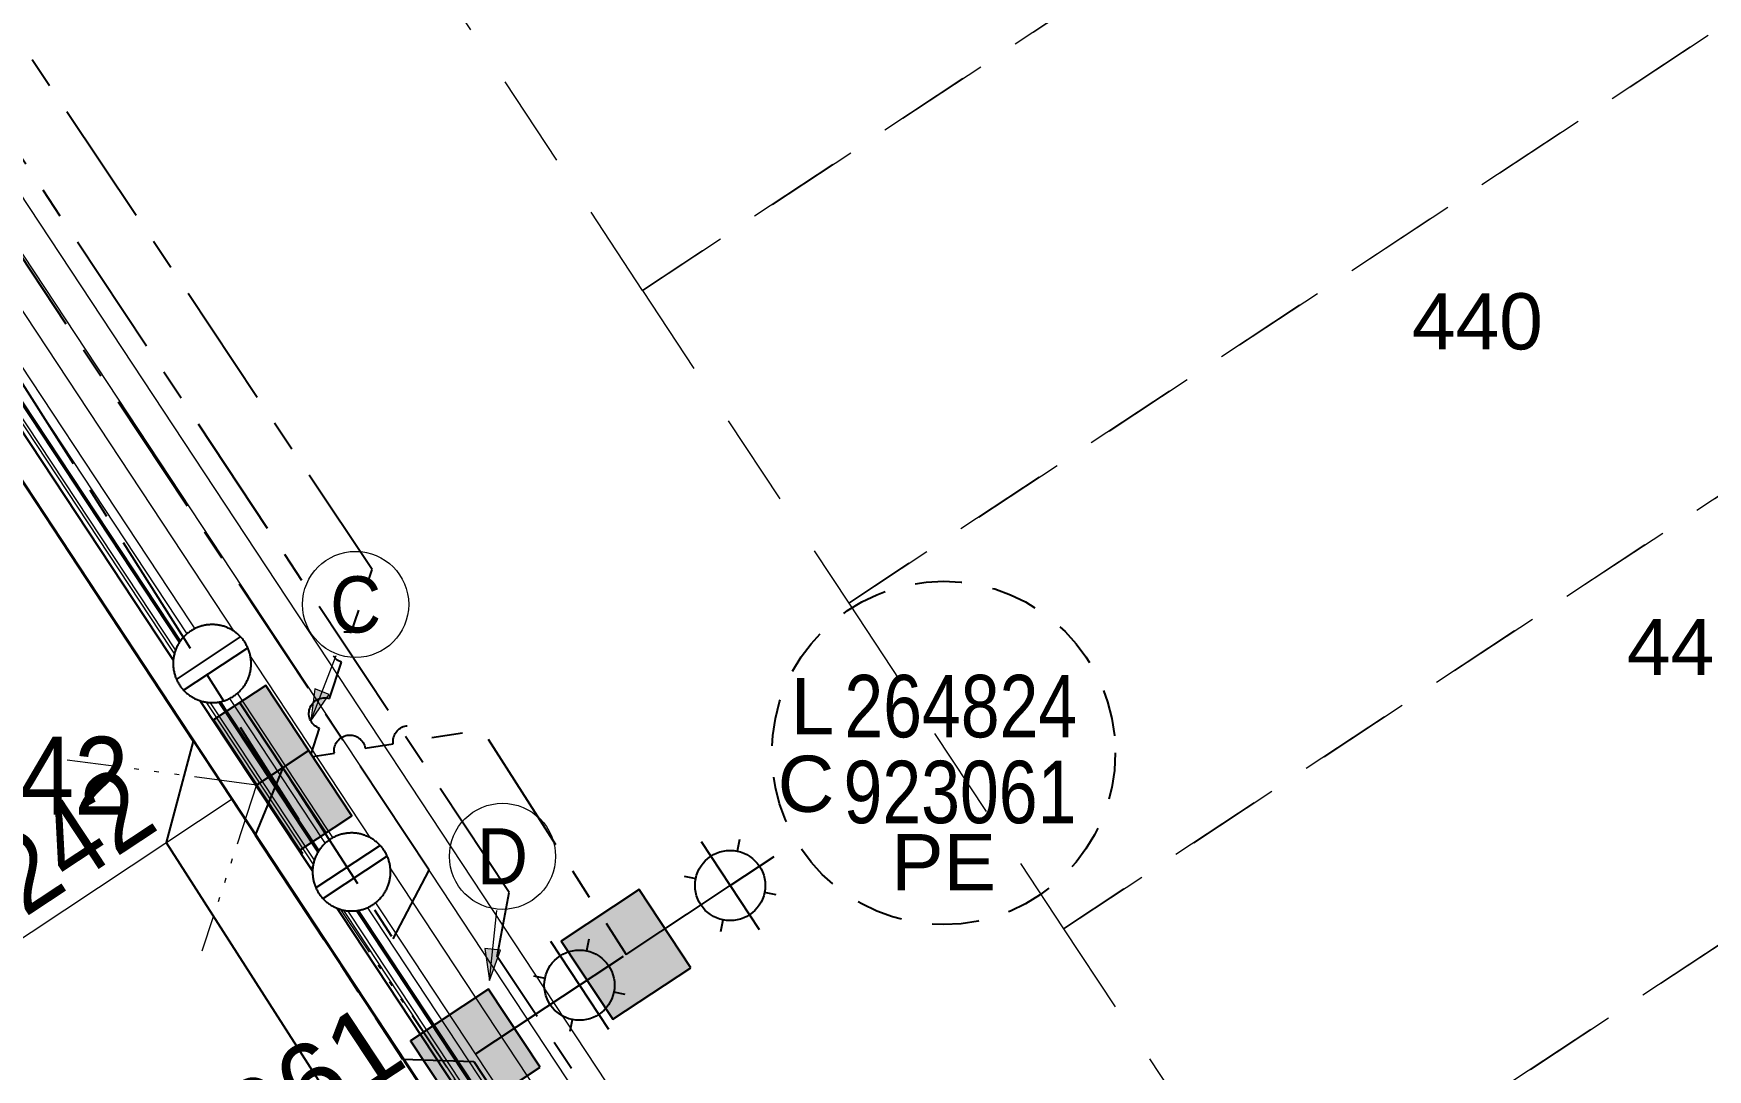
# Model space of a CAD drawing. Header units: metres. Extents: x 302829 to 303440, y 6270651 to 6271380.
# Drawn here: x 303043.5 to 303097.1, y 6271138.9 to 6271172.1 of the extents above; entities that cross this region are included whole.
import ezdxf
from ezdxf.enums import TextEntityAlignment as Align

# ---------------------------------------------------------------- set-up
doc = ezdxf.new("R2010")
doc.units = ezdxf.units.M
for name, pattern in [('Cable Exist UG', [7, 4, -1, 1, -1]), ('Dash', [5, 3, -2]), ('PHANTOM2', [4.45, 2, -0.5, 0.15, -0.5, 0.15, -0.5, 0.15, -0.5])]:
    doc.linetypes.add(name, pattern=pattern)
doc.layers.get('0').update_dxf_attribs({"color": 6})
doc.layers.add('_User Miscellaneous12', color=252, linetype='Continuous', lineweight=13, plot=False, transparency=0.5)
for name, color, linetype, lineweight in [('_User Miscellaneous5', 151, 'Continuous', 13), ('_User_LV_Exist', 5, 'Continuous', 25), ('_User_SL_Exist', 4, 'Continuous', 25), ('Cadastre Developer_SP_EXT', 96, 'Continuous', 15), ('Cadastre Developer_SP_NEW', 54, 'Continuous', 15)]:
    doc.layers.add(name, color=color, linetype=linetype, lineweight=lineweight)
for name, color, linetype in [('Equip_LV_EXT', 7, 'Continuous'), ('Equip_SP_SL_EXT', 7, 'Continuous'), ('Mains_LV_New_T84', 2, 'Cable x'), ('Notes_SL_MISC', 4, 'Continuous'), ('SupportsUG_SP_LV_EXT', 7, 'Continuous'), ('SupportsUG_SP_LV_SL_EXT', 7, 'Continuous'), ('UG_Details_SP_MISC', 7, 'Continuous')]:
    doc.layers.add(name, color=color, linetype=linetype)
doc.styles.add('COLUMN_LABEL', font='arial.ttf', dxfattribs={"height": 2})
doc.styles.add('POLE_LABEL', font='arial.ttf', dxfattribs={"height": 2})
doc.styles.add('SL_LABEL', font='arial.ttf', dxfattribs={"height": 2})
doc.styles.get("Standard").update_dxf_attribs({"font": 'arial.ttf'})
doc.linetypes.add('Cable New UG', pattern='A,6,-0.05,["X",Standard,S=1.8,R=0,X=0,Y=-0.94],-1.8', length=7.85)
doc.linetypes.add('Cable x', pattern='A,5,-0.05,["X",Standard,S=1.5,R=0,X=0,Y=-0.75],-1.45', length=6.5)

# ---------------------------------------------------------------- blocks, each defined once
blk = doc.blocks.new('*U277')
blk.add_hatch(color=256).paths.add_polyline_path([(-0.543, 2.637), (-2.212, 1.535), (0.543, -2.637), (2.212, -1.535)])
for p, q in [((-1.377, 2.086), (1.377, -2.086)), ((0.835, 0.551), (-0.835, -0.551))]:
    blk.add_line(p, q)
at = {"ltscale": 10}
blk.add_line((1.377, -2.086), (-1.377, 2.086), dxfattribs=at)
blk.add_lwpolyline([(-2.212, 1.535), (-1.523, 0.492), (-0.146, -1.594), (0.543, -2.637), (2.212, -1.535), (-0.543, 2.637)], close=True)
at = {"width": 0.9, "flags": 8}
blk.add_attdef('ASSET_NUM', text='', height=2, rotation=90, dxfattribs=at).set_placement((6.818, 0.839), align=Align.MIDDLE_LEFT)
for tag, p, flags in [('OWNED_BY', (8.818, -3.361), 9), ('STATE', (8.818, -3.561), 9), ('SUPPORT_TYPE', (8.818, -3.761), 9), ('USAGE', (8.818, -3.961), 9), ('LEGEND', (8.818, -4.161), 9), ('LOCATION', (8.818, -4.361), 9), ('STREETNAME', (8.818, -4.961), 9), ('NOTES', (8.818, -4.561), 9), ('PARENT', (8.818, -4.761), 9), ('SUBURB', (8.818, -5.161), 1)]:
    blk.add_attdef(tag, p, '', height=0.2, dxfattribs=dict(flags=flags))
blk = doc.blocks.new('*U278')
blk.add_hatch(color=256).paths.add_polyline_path([(-0.425, -2.078), (2.078, -0.425), (0.425, 2.078), (-2.078, 0.425)])
blk.add_lwpolyline([(2.078, -0.425), (0.425, 2.078), (-2.078, 0.425), (-0.425, -2.078)], close=True)
at = {"flags": 1}
blk.add_attdef('Z', (-1.813, 2.351), '', height=0.2, rotation=180, dxfattribs=at)
at = {"flags": 9}
for tag, p in [('STREETNAME', (-1.813, 1.6)), ('SUBURB', (-1.813, 1.8)), ('NOTES', (-1.813, 2)), ('LOCATION', (-1.813, 1.4)), ('LEGEND', (-1.813, 1.2)), ('USAGE', (-1.813, 1)), ('COLUMN_TYPE', (-1.813, 0.4)), ('OWNED_BY', (-1.813, 0.6)), ('STATE', (-1.813, 0.8))]:
    blk.add_attdef(tag, text='', height=0.2, rotation=180, dxfattribs=at).set_placement(p, align=Align.MIDDLE_LEFT)
for tag, style, p in [('STRUCTURE_PLANT_NUMBER', 'POLE_LABEL', (-1.813, -0.031)), ('STREET_CODE', 'COLUMN_LABEL', (-1.813, 0.2))]:
    blk.add_attdef(tag, text='', height=0.2, rotation=180, dxfattribs=dict(at, style=style)).set_placement(p, align=Align.MIDDLE_LEFT)
at = {"style": 'COLUMN_LABEL', "width": 0.9, "flags": 8}
blk.add_attdef('ASSET_NUM', text='', height=2, rotation=270, dxfattribs=at).set_placement((2, -4), align=Align.MIDDLE_LEFT)
blk = doc.blocks.new('*U279')
at = {"width": 0.9}
blk.add_attdef('LNUMBER', text='', height=1, rotation=33.4802, dxfattribs=at).set_placement((6.39, 3.027), align=Align.MIDDLE_LEFT)
at = {"flags": 9}
for tag, p in [('LRATECODE', (-7.4, 0)), ('LOUTREACHVOCAB', (-7.2, 0)), ('LOUTREACH', (-7, 0)), ('LANTNUMBER', (-6.6, 0)), ('LNEW', (-6.4, 0)), ('LMASTVOCAB', (-6.2, 0)), ('LMAST', (-6, 0)), ('LLAMPVOCAB', (-5.8, 0)), ('LLAMP', (-5.6, 0)), ('LEXIST', (-5.4, 0)), ('LCHARGE3PERCENT', (-5.2, 0)), ('LCHARGE3', (-5, 0)), ('LCHARGE2PERCENT', (-4.8, 0)), ('LCHARGE2', (-4.6, 0)), ('LCHARGE1PERCENT', (-4.4, 0)), ('LCHARGE1', (-4.2, 0)), ('LCATEGORY', (-4, 0)), ('LBRACKETVOCAB', (-3.8, 0)), ('LBRACKET', (-3.6, 0)), ('LKINGHEIGHT', (-3.4, 0)), ('CREPLACE', (-3.2, 0)), ('CREMOVE', (-3, 0)), ('CNUMBER', (-2.8, 0)), ('CNEW', (-2.6, 0)), ('CEXIST', (-2.4, 0)), ('USAGE', (-2.2, 0)), ('STATE', (-2, 0)), ('OWNED_BY', (-1.8, 0)), ('ORIENTATION', (-1.6, 0)), ('OPERATING_VOLTAGE', (-1.4, 0)), ('NO_PHASES', (-1.2, 0)), ('LANTERN_TYPE', (-1, 0)), ('LANTERN_PURPOSE', (-0.8, 0)), ('CONTROL_TYPE', (-0.6, 0)), ('CONSTRUCTED_VOLTAGE', (-0.4, 0))]:
    blk.add_attdef(tag, text='', height=0.001, rotation=270, dxfattribs=at).set_placement(p, align=Align.MIDDLE_LEFT)
at = {"style": 'SL_LABEL', "flags": 9}
blk.add_attdef('STREET_CODE', text='', height=0.001, rotation=270, dxfattribs=at).set_placement((0.001, 0), align=Align.MIDDLE_LEFT)
at = {"flags": 1}
blk.add_attdef('Z', (0, 0), '', height=0.001, rotation=270, dxfattribs=at)
at = {"flags": 9}
for tag, p in [('LREMOVE', (0, -7.6)), ('LREPLACE', (0, -7.8)), ('LTYPE', (0, -8)), ('LTYPEVOCAB', (0, -8.2)), ('LEGEND', (0, -8.4)), ('SUBURB', (0, -8.6)), ('STREETNAME', (0, -8.8)), ('LOCATION', (0, -9)), ('NOTES', (0, -9.2)), ('MAINTAINED_BY', (0, -9.863))]:
    blk.add_attdef(tag, text='', height=0.001, dxfattribs=at).set_placement(p, align=Align.MIDDLE_LEFT)
blk.add_attdef('OPERATED_BY', (0, -9.607), '', height=0.001, dxfattribs=at)
blk.add_wipeout([(4.744, 3.138), (4.806, 1.907), (4.267, 0.799), (3.037, 0.737), (1.929, 1.275), (1.867, 2.506), (2.405, 3.614), (3.636, 3.676)])
for p, q in [((2.405, 3.614), (3.336, 2.207)), ((3.636, 3.676), (3.561, 3.309)), ((3.336, 2.207), (4.744, 3.138)), ((0, 0), (3.336, 2.207)), ((1.867, 2.506), (2.234, 2.431)), ((3.336, 2.207), (4.267, 0.799)), ((4.806, 1.907), (4.439, 1.982)), ((3.037, 0.737), (3.112, 1.104))]:
    blk.add_line(p, q)
blk.add_circle((3.336, 2.207), 1.125)
blk = doc.blocks.new('*U261')
at = {"linetype": 'Dash', "ltscale": 0.5}
blk.add_circle((0, 0), 5.5, dxfattribs=at)
at = {"char_height": 1.8}
for s, insert, attachment_point in [('L', (-3.5, 1.5), 6), ('C', (-3.5, -1), 6), ('PE', (0, -2.6), 2), ('PE', (0, -2.6), 2)]:
    blk.add_mtext(s, dxfattribs=dict(at, insert=insert, attachment_point=attachment_point))
at = {"width": 0.9}
for tag, p in [('SNUMBER', (-3.25, 1.5)), ('CNUMBER', (-3.25, -1))]:
    blk.add_attdef(tag, text='', height=1.8, dxfattribs=at).set_placement(p, align=Align.MIDDLE_LEFT)
at = {"flags": 1}
blk.add_attdef('Z', (0, 0), '', height=0.2, dxfattribs=at)
blk = doc.blocks.new('*U322')
h = blk.add_hatch(color=256)
h.dxf.hatch_style = 1
h.paths.add_polyline_path([(-0.845, -2.889), (-1.312, -2.709), (-1.438, -3.732)])
blk.add_line((-1.438, -3.732), (-0.629, -1.633))
at = {"flags": 128}
blk.add_lwpolyline([(-0.845, -2.889), (-1.312, -2.709), (-1.438, -3.732), (-0.845, -2.889)], dxfattribs=at)
blk.add_circle((0, 0), 1.7)
at = {"width": 0.9}
blk.add_attdef('CODE', text='', height=1.8, dxfattribs=at).set_placement((0, 0), align=Align.MIDDLE_CENTER)
at = {"flags": 1}
blk.add_attdef('Z', (0, 0), '', height=0.2, dxfattribs=at)
blk = doc.blocks.new('*U321')
h = blk.add_hatch(color=256)
h.dxf.hatch_style = 1
h.paths.add_polyline_path([(-0.065, -3.01), (-0.562, -2.957), (-0.418, -3.978)])
blk.add_line((-0.418, -3.978), (-0.183, -1.74))
at = {"flags": 128}
blk.add_lwpolyline([(-0.065, -3.01), (-0.562, -2.957), (-0.418, -3.978), (-0.065, -3.01)], dxfattribs=at)
blk.add_circle((0, 0), 1.7)
at = {"width": 0.9}
blk.add_attdef('CODE', text='', height=1.8, dxfattribs=at).set_placement((0, 0), align=Align.MIDDLE_CENTER)
at = {"flags": 1}
blk.add_attdef('Z', (0, 0), '', height=0.2, dxfattribs=at)
blk = doc.blocks.new('*U353')
at = {"layer": 'Equip_LV_EXT'}
for tag, flags, p in [('ACTUAL_STATUS', 9, (3, -2)), ('CONSTRUCTED_VOLTAGE', 9, (3, -2.2)), ('OPERATING_VOLTAGE', 9, (3, -2.6)), ('NO_PHASES', 9, (3, -2.4)), ('ORIENTATION', 9, (3, -2.8)), ('STATE', 9, (3, -3)), ('SWITCH_TYPE', 9, (3, -3.2)), ('OWNED_BY', 9, (3, -3.8)), ('USAGE', 9, (3, -3.4)), ('NOTES', 9, (3, -3.6)), ('OPERATED_BY', 9, (3, -4)), ('MAINTAINED_BY', 9, (3, -4.2)), ('TYPE', 9, (3, -4.6)), ('Z', 1, (3, -4.8)), ('NUMBER_OF_PHASES', 9, (3, -4.4))]:
    blk.add_attdef(tag, text='', height=0.2, dxfattribs=dict(at, flags=flags)).set_placement(p, align=Align.MIDDLE_LEFT)
blk.add_wipeout([(-3.247, 2.65), (-3.23, 2.624), (-3.212, 2.599), (-3.193, 2.575), (-3.174, 2.551), (-3.155, 2.527), (-3.135, 2.504), (-3.114, 2.481), (-3.092, 2.459), (-3.071, 2.438), (-3.048, 2.417), (-3.025, 2.396), (-3.002, 2.376), (-2.978, 2.357), (-2.954, 2.338), (-2.929, 2.32), (-2.904, 2.303), (-2.878, 2.286), (-2.852, 2.27), (-2.826, 2.254), (-2.799, 2.239), (-2.772, 2.225), (-2.744, 2.211), (-2.717, 2.198), (-2.688, 2.186), (-2.66, 2.175), (-2.631, 2.164), (-2.602, 2.154), (-2.573, 2.144), (-2.544, 2.135), (-2.514, 2.127), (-2.484, 2.12), (-2.454, 2.114), (-2.424, 2.108), (-2.394, 2.103), (-2.364, 2.099), (-2.333, 2.095), (-2.303, 2.092), (-2.272, 2.09), (-2.241, 2.089), (-2.211, 2.088), (-2.18, 2.088), (-2.149, 2.089), (-2.119, 2.091), (-2.088, 2.094), (-2.058, 2.097), (-2.027, 2.101), (-1.997, 2.105), (-1.967, 2.111), (-1.937, 2.117), (-1.907, 2.124), (-1.877, 2.132), (-1.848, 2.14), (-1.818, 2.149), (-1.789, 2.159), (-1.76, 2.17), (-1.732, 2.181), (-1.704, 2.193), (-1.676, 2.205), (-1.648, 2.219), (-1.621, 2.233), (-1.594, 2.247), (-1.567, 2.263), (-1.541, 2.278), (-1.515, 2.295), (-1.49, 2.312), (-1.465, 2.33), (-1.44, 2.349), (-1.416, 2.368), (-1.393, 2.387), (-1.369, 2.407), (-1.347, 2.428), (-1.325, 2.449), (-1.303, 2.471), (-1.282, 2.494), (-1.262, 2.516), (-1.242, 2.54), (-1.223, 2.564), (-1.204, 2.588), (-1.186, 2.613), (-1.168, 2.638), (-1.151, 2.664), (-1.135, 2.69), (-1.12, 2.716), (-1.105, 2.743), (-1.09, 2.77), (-1.077, 2.797), (-1.064, 2.825), (-1.052, 2.853), (-1.04, 2.882), (-1.029, 2.911), (-1.019, 2.94), (-1.01, 2.969), (-1.001, 2.998), (-0.993, 3.028), (-0.986, 3.058), (-0.979, 3.088), (-0.973, 3.118), (-0.968, 3.148), (-0.964, 3.178), (-0.96, 3.209), (-0.958, 3.239), (-0.956, 3.27), (-0.954, 3.301), (-0.954, 3.331), (-0.954, 3.362), (-0.955, 3.393), (-0.957, 3.423), (-0.959, 3.454), (-0.962, 3.484), (-0.966, 3.515), (-0.971, 3.545), (-0.976, 3.575), (-0.983, 3.605), (-0.989, 3.635), (-0.997, 3.665), (-1.005, 3.694), (-1.015, 3.724), (-1.024, 3.753), (-1.035, 3.782), (-1.046, 3.81), (-1.058, 3.838), (-1.071, 3.866), (-1.084, 3.894), (-1.098, 3.921), (-1.113, 3.948), (-1.128, 3.975), (-1.144, 4.001), (-1.16, 4.027), (-1.178, 4.052), (-1.196, 4.077), (-1.214, 4.102), (-1.233, 4.126), (-1.253, 4.149), (-1.273, 4.172), (-1.294, 4.195), (-1.315, 4.217), (-1.337, 4.239), (-1.359, 4.26), (-1.382, 4.28), (-1.405, 4.3), (-1.429, 4.319), (-1.453, 4.338), (-1.478, 4.356), (-1.503, 4.374), (-1.529, 4.391), (-1.555, 4.407), (-1.581, 4.422), (-1.608, 4.437), (-1.635, 4.452), (-1.663, 4.465), (-1.691, 4.478), (-1.719, 4.49), (-1.747, 4.502), (-1.776, 4.513), (-1.805, 4.523), (-1.834, 4.532), (-1.864, 4.541), (-1.893, 4.549), (-1.923, 4.556), (-1.953, 4.563), (-1.983, 4.569), (-2.013, 4.574), (-2.044, 4.578), (-2.074, 4.582), (-2.105, 4.584), (-2.135, 4.586), (-2.166, 4.588), (-2.197, 4.588), (-2.227, 4.588), (-2.258, 4.587), (-2.289, 4.585), (-2.319, 4.583), (-2.35, 4.58), (-2.38, 4.576), (-2.41, 4.571), (-2.441, 4.566), (-2.471, 4.559), (-2.501, 4.552), (-2.53, 4.545), (-2.56, 4.536), (-2.589, 4.527), (-2.618, 4.517), (-2.647, 4.507), (-2.676, 4.496), (-2.704, 4.484), (-2.732, 4.471), (-2.759, 4.458), (-2.787, 4.444), (-2.814, 4.429), (-2.84, 4.414), (-2.867, 4.398), (-2.892, 4.381), (-2.918, 4.364), (-2.943, 4.346), (-2.967, 4.328), (-2.991, 4.309), (-3.015, 4.289), (-3.038, 4.269), (-3.061, 4.248), (-3.083, 4.227), (-3.104, 4.205), (-3.125, 4.183), (-3.146, 4.16), (-3.165, 4.137), (-3.185, 4.113), (-3.204, 4.088), (-3.222, 4.064), (-3.239, 4.038), (-3.256, 4.013), (-3.272, 3.987), (-3.288, 3.96), (-3.303, 3.934), (-3.317, 3.906), (-3.331, 3.879), (-3.344, 3.851), (-3.356, 3.823), (-3.367, 3.795), (-3.378, 3.766), (-3.388, 3.737), (-3.398, 3.708), (-3.407, 3.678), (-3.414, 3.649), (-3.422, 3.619), (-3.428, 3.589), (-3.434, 3.559), (-3.439, 3.529), (-3.443, 3.498), (-3.447, 3.468), (-3.45, 3.437), (-3.452, 3.407), (-3.453, 3.376), (-3.454, 3.345), (-3.453, 3.315), (-3.452, 3.284), (-3.451, 3.253), (-3.448, 3.223), (-3.445, 3.192), (-3.441, 3.162), (-3.436, 3.131), (-3.431, 3.101), (-3.425, 3.071), (-3.418, 3.041), (-3.41, 3.012), (-3.402, 2.982), (-3.393, 2.953), (-3.383, 2.924), (-3.372, 2.895), (-3.361, 2.866), (-3.349, 2.838), (-3.337, 2.81), (-3.323, 2.782), (-3.309, 2.755), (-3.295, 2.728), (-3.279, 2.702), (-3.263, 2.675)]).dxf.layer = '_User_LV_Exist'
at = {"layer": '_User_LV_Exist'}
for p, q in [((-3.347, 2.833), (-1.29, 4.191)), ((-3.117, 2.485), (-1.06, 3.843))]:
    blk.add_line(p, q, dxfattribs=at)
at = {"layer": '_User_LV_Exist', "flags": 128}
blk.add_lwpolyline([(-3.247, 2.65), (-3.23, 2.624), (-3.212, 2.599), (-3.193, 2.575), (-3.174, 2.551), (-3.155, 2.527), (-3.135, 2.504), (-3.114, 2.481), (-3.092, 2.459), (-3.071, 2.438), (-3.048, 2.417), (-3.025, 2.396), (-3.002, 2.376), (-2.978, 2.357), (-2.954, 2.338), (-2.929, 2.32), (-2.904, 2.303), (-2.878, 2.286), (-2.852, 2.27), (-2.826, 2.254), (-2.799, 2.239), (-2.772, 2.225), (-2.744, 2.211), (-2.717, 2.198), (-2.688, 2.186), (-2.66, 2.175), (-2.631, 2.164), (-2.602, 2.154), (-2.573, 2.144), (-2.544, 2.135), (-2.514, 2.127), (-2.484, 2.12), (-2.454, 2.114), (-2.424, 2.108), (-2.394, 2.103), (-2.364, 2.099), (-2.333, 2.095), (-2.303, 2.092), (-2.272, 2.09), (-2.241, 2.089), (-2.211, 2.088), (-2.18, 2.088), (-2.149, 2.089), (-2.119, 2.091), (-2.088, 2.094), (-2.058, 2.097), (-2.027, 2.101), (-1.997, 2.105), (-1.967, 2.111), (-1.937, 2.117), (-1.907, 2.124), (-1.877, 2.132), (-1.848, 2.14), (-1.818, 2.149), (-1.789, 2.159), (-1.76, 2.17), (-1.732, 2.181), (-1.704, 2.193), (-1.676, 2.205), (-1.648, 2.219), (-1.621, 2.233), (-1.594, 2.247), (-1.567, 2.263), (-1.541, 2.278), (-1.515, 2.295), (-1.49, 2.312), (-1.465, 2.33), (-1.44, 2.349), (-1.416, 2.368), (-1.393, 2.387), (-1.369, 2.407), (-1.347, 2.428), (-1.325, 2.449), (-1.303, 2.471), (-1.282, 2.494), (-1.262, 2.516), (-1.242, 2.54), (-1.223, 2.564), (-1.204, 2.588), (-1.186, 2.613), (-1.168, 2.638), (-1.151, 2.664), (-1.135, 2.69), (-1.12, 2.716), (-1.105, 2.743), (-1.09, 2.77), (-1.077, 2.797), (-1.064, 2.825), (-1.052, 2.853), (-1.04, 2.882), (-1.029, 2.911), (-1.019, 2.94), (-1.01, 2.969), (-1.001, 2.998), (-0.993, 3.028), (-0.986, 3.058), (-0.979, 3.088), (-0.973, 3.118), (-0.968, 3.148), (-0.964, 3.178), (-0.96, 3.209), (-0.958, 3.239), (-0.956, 3.27), (-0.954, 3.301), (-0.954, 3.331), (-0.954, 3.362), (-0.955, 3.393), (-0.957, 3.423), (-0.959, 3.454), (-0.962, 3.484), (-0.966, 3.515), (-0.971, 3.545), (-0.976, 3.575), (-0.983, 3.605), (-0.989, 3.635), (-0.997, 3.665), (-1.005, 3.694), (-1.015, 3.724), (-1.024, 3.753), (-1.035, 3.782), (-1.046, 3.81), (-1.058, 3.838), (-1.071, 3.866), (-1.084, 3.894), (-1.098, 3.921), (-1.113, 3.948), (-1.128, 3.975), (-1.144, 4.001), (-1.16, 4.027), (-1.178, 4.052), (-1.196, 4.077), (-1.214, 4.102), (-1.233, 4.126), (-1.253, 4.149), (-1.273, 4.172), (-1.294, 4.195), (-1.315, 4.217), (-1.337, 4.239), (-1.359, 4.26), (-1.382, 4.28), (-1.405, 4.3), (-1.429, 4.319), (-1.453, 4.338), (-1.478, 4.356), (-1.503, 4.374), (-1.529, 4.391), (-1.555, 4.407), (-1.581, 4.422), (-1.608, 4.437), (-1.635, 4.452), (-1.663, 4.465), (-1.691, 4.478), (-1.719, 4.49), (-1.747, 4.502), (-1.776, 4.513), (-1.805, 4.523), (-1.834, 4.532), (-1.864, 4.541), (-1.893, 4.549), (-1.923, 4.556), (-1.953, 4.563), (-1.983, 4.569), (-2.013, 4.574), (-2.044, 4.578), (-2.074, 4.582), (-2.105, 4.584), (-2.135, 4.586), (-2.166, 4.588), (-2.197, 4.588), (-2.227, 4.588), (-2.258, 4.587), (-2.289, 4.585), (-2.319, 4.583), (-2.35, 4.58), (-2.38, 4.576), (-2.41, 4.571), (-2.441, 4.566), (-2.471, 4.559), (-2.501, 4.552), (-2.53, 4.545), (-2.56, 4.536), (-2.589, 4.527), (-2.618, 4.517), (-2.647, 4.507), (-2.676, 4.496), (-2.704, 4.484), (-2.732, 4.471), (-2.759, 4.458), (-2.787, 4.444), (-2.814, 4.429), (-2.84, 4.414), (-2.867, 4.398), (-2.892, 4.381), (-2.918, 4.364), (-2.943, 4.346), (-2.967, 4.328), (-2.991, 4.309), (-3.015, 4.289), (-3.038, 4.269), (-3.061, 4.248), (-3.083, 4.227), (-3.104, 4.205), (-3.125, 4.183), (-3.146, 4.16), (-3.165, 4.137), (-3.185, 4.113), (-3.204, 4.088), (-3.222, 4.064), (-3.239, 4.038), (-3.256, 4.013), (-3.272, 3.987), (-3.288, 3.96), (-3.303, 3.934), (-3.317, 3.906), (-3.331, 3.879), (-3.344, 3.851), (-3.356, 3.823), (-3.367, 3.795), (-3.378, 3.766), (-3.388, 3.737), (-3.398, 3.708), (-3.407, 3.678), (-3.414, 3.649), (-3.422, 3.619), (-3.428, 3.589), (-3.434, 3.559), (-3.439, 3.529), (-3.443, 3.498), (-3.447, 3.468), (-3.45, 3.437), (-3.452, 3.407), (-3.453, 3.376), (-3.454, 3.345), (-3.453, 3.315), (-3.452, 3.284), (-3.451, 3.253), (-3.448, 3.223), (-3.445, 3.192), (-3.441, 3.162), (-3.436, 3.131), (-3.431, 3.101), (-3.425, 3.071), (-3.418, 3.041), (-3.41, 3.012), (-3.402, 2.982), (-3.393, 2.953), (-3.383, 2.924), (-3.372, 2.895), (-3.361, 2.866), (-3.349, 2.838), (-3.337, 2.81), (-3.323, 2.782), (-3.309, 2.755), (-3.295, 2.728), (-3.279, 2.702), (-3.263, 2.675)], close=True, dxfattribs=at)
blk = doc.blocks.new('*U354')
blk.add_wipeout([(3.248, -2.648), (3.231, -2.623), (3.213, -2.598), (3.194, -2.574), (3.175, -2.549), (3.156, -2.526), (3.135, -2.503), (3.115, -2.48), (3.093, -2.458), (3.072, -2.437), (3.049, -2.416), (3.026, -2.395), (3.003, -2.375), (2.979, -2.356), (2.955, -2.337), (2.93, -2.319), (2.905, -2.302), (2.879, -2.285), (2.853, -2.269), (2.827, -2.253), (2.8, -2.238), (2.773, -2.224), (2.745, -2.21), (2.717, -2.197), (2.689, -2.185), (2.661, -2.174), (2.632, -2.163), (2.603, -2.153), (2.574, -2.143), (2.545, -2.134), (2.515, -2.126), (2.485, -2.119), (2.455, -2.113), (2.425, -2.107), (2.395, -2.102), (2.364, -2.098), (2.334, -2.094), (2.303, -2.091), (2.273, -2.089), (2.242, -2.088), (2.211, -2.087), (2.181, -2.088), (2.15, -2.089), (2.119, -2.09), (2.089, -2.093), (2.058, -2.096), (2.028, -2.1), (1.998, -2.105), (1.967, -2.11), (1.937, -2.116), (1.908, -2.123), (1.878, -2.131), (1.848, -2.139), (1.819, -2.148), (1.79, -2.158), (1.761, -2.169), (1.733, -2.18), (1.704, -2.192), (1.676, -2.205), (1.649, -2.218), (1.621, -2.232), (1.594, -2.247), (1.568, -2.262), (1.542, -2.278), (1.516, -2.294), (1.49, -2.312), (1.466, -2.33), (1.441, -2.348), (1.417, -2.367), (1.393, -2.387), (1.37, -2.407), (1.348, -2.428), (1.326, -2.449), (1.304, -2.471), (1.283, -2.493), (1.263, -2.516), (1.243, -2.539), (1.224, -2.563), (1.205, -2.588), (1.187, -2.612), (1.169, -2.638), (1.152, -2.663), (1.136, -2.689), (1.121, -2.716), (1.106, -2.742), (1.091, -2.77), (1.078, -2.797), (1.065, -2.825), (1.053, -2.853), (1.041, -2.881), (1.03, -2.91), (1.02, -2.939), (1.011, -2.968), (1.002, -2.998), (0.994, -3.027), (0.987, -3.057), (0.98, -3.087), (0.974, -3.117), (0.969, -3.148), (0.965, -3.178), (0.962, -3.208), (0.959, -3.239), (0.957, -3.27), (0.955, -3.3), (0.955, -3.331), (0.955, -3.362), (0.956, -3.392), (0.958, -3.423), (0.96, -3.453), (0.964, -3.484), (0.968, -3.514), (0.972, -3.545), (0.978, -3.575), (0.984, -3.605), (0.991, -3.635), (0.998, -3.665), (1.007, -3.694), (1.016, -3.723), (1.026, -3.752), (1.036, -3.781), (1.048, -3.81), (1.06, -3.838), (1.072, -3.866), (1.085, -3.894), (1.099, -3.921), (1.114, -3.948), (1.129, -3.974), (1.145, -4.001), (1.162, -4.026), (1.179, -4.052), (1.197, -4.077), (1.215, -4.101), (1.235, -4.125), (1.254, -4.149), (1.274, -4.172), (1.295, -4.195), (1.316, -4.217), (1.338, -4.238), (1.361, -4.259), (1.384, -4.28), (1.407, -4.3), (1.431, -4.319), (1.455, -4.338), (1.48, -4.356), (1.505, -4.373), (1.531, -4.39), (1.557, -4.406), (1.583, -4.422), (1.61, -4.437), (1.637, -4.451), (1.665, -4.465), (1.692, -4.478), (1.721, -4.49), (1.749, -4.501), (1.778, -4.512), (1.807, -4.522), (1.836, -4.532), (1.865, -4.54), (1.895, -4.548), (1.925, -4.556), (1.955, -4.562), (1.985, -4.568), (2.015, -4.573), (2.045, -4.577), (2.076, -4.581), (2.106, -4.584), (2.137, -4.586), (2.168, -4.587), (2.198, -4.587), (2.229, -4.587), (2.26, -4.586), (2.29, -4.584), (2.321, -4.582), (2.351, -4.579), (2.382, -4.575), (2.412, -4.57), (2.442, -4.565), (2.472, -4.558), (2.502, -4.552), (2.532, -4.544), (2.562, -4.535), (2.591, -4.526), (2.62, -4.517), (2.649, -4.506), (2.677, -4.495), (2.706, -4.483), (2.733, -4.47), (2.761, -4.457), (2.788, -4.443), (2.815, -4.428), (2.842, -4.413), (2.868, -4.397), (2.894, -4.38), (2.919, -4.363), (2.944, -4.345), (2.969, -4.327), (2.993, -4.308), (3.016, -4.288), (3.04, -4.268), (3.062, -4.247), (3.084, -4.226), (3.106, -4.204), (3.127, -4.182), (3.147, -4.159), (3.167, -4.135), (3.186, -4.112), (3.205, -4.087), (3.223, -4.062), (3.241, -4.037), (3.257, -4.012), (3.274, -3.986), (3.289, -3.959), (3.304, -3.932), (3.319, -3.905), (3.332, -3.878), (3.345, -3.85), (3.357, -3.822), (3.369, -3.793), (3.38, -3.765), (3.39, -3.736), (3.399, -3.706), (3.408, -3.677), (3.416, -3.647), (3.423, -3.618), (3.43, -3.588), (3.435, -3.558), (3.44, -3.527), (3.445, -3.497), (3.448, -3.466), (3.451, -3.436), (3.453, -3.405), (3.454, -3.375), (3.455, -3.344), (3.455, -3.313), (3.454, -3.283), (3.452, -3.252), (3.45, -3.221), (3.446, -3.191), (3.442, -3.16), (3.438, -3.13), (3.432, -3.1), (3.426, -3.07), (3.419, -3.04), (3.411, -3.01), (3.403, -2.981), (3.394, -2.951), (3.384, -2.922), (3.373, -2.894), (3.362, -2.865), (3.35, -2.837), (3.338, -2.809), (3.324, -2.781), (3.31, -2.754), (3.296, -2.727), (3.28, -2.7), (3.264, -2.674)]).dxf.layer = '_User_LV_Exist'
at = {"layer": '_User_LV_Exist'}
for p, q in [((3.118, -2.484), (1.062, -3.843)), ((3.348, -2.832), (1.291, -4.191))]:
    blk.add_line(p, q, dxfattribs=at)
at = {"layer": '_User_LV_Exist', "flags": 128}
blk.add_lwpolyline([(3.248, -2.648), (3.231, -2.623), (3.213, -2.598), (3.194, -2.574), (3.175, -2.549), (3.156, -2.526), (3.135, -2.503), (3.115, -2.48), (3.093, -2.458), (3.072, -2.437), (3.049, -2.416), (3.026, -2.395), (3.003, -2.375), (2.979, -2.356), (2.955, -2.337), (2.93, -2.319), (2.905, -2.302), (2.879, -2.285), (2.853, -2.269), (2.827, -2.253), (2.8, -2.238), (2.773, -2.224), (2.745, -2.21), (2.717, -2.197), (2.689, -2.185), (2.661, -2.174), (2.632, -2.163), (2.603, -2.153), (2.574, -2.143), (2.545, -2.134), (2.515, -2.126), (2.485, -2.119), (2.455, -2.113), (2.425, -2.107), (2.395, -2.102), (2.364, -2.098), (2.334, -2.094), (2.303, -2.091), (2.273, -2.089), (2.242, -2.088), (2.211, -2.087), (2.181, -2.088), (2.15, -2.089), (2.119, -2.09), (2.089, -2.093), (2.058, -2.096), (2.028, -2.1), (1.998, -2.105), (1.967, -2.11), (1.937, -2.116), (1.908, -2.123), (1.878, -2.131), (1.848, -2.139), (1.819, -2.148), (1.79, -2.158), (1.761, -2.169), (1.733, -2.18), (1.704, -2.192), (1.676, -2.205), (1.649, -2.218), (1.621, -2.232), (1.594, -2.247), (1.568, -2.262), (1.542, -2.278), (1.516, -2.294), (1.49, -2.312), (1.466, -2.33), (1.441, -2.348), (1.417, -2.367), (1.393, -2.387), (1.37, -2.407), (1.348, -2.428), (1.326, -2.449), (1.304, -2.471), (1.283, -2.493), (1.263, -2.516), (1.243, -2.539), (1.224, -2.563), (1.205, -2.588), (1.187, -2.612), (1.169, -2.638), (1.152, -2.663), (1.136, -2.689), (1.121, -2.716), (1.106, -2.742), (1.091, -2.77), (1.078, -2.797), (1.065, -2.825), (1.053, -2.853), (1.041, -2.881), (1.03, -2.91), (1.02, -2.939), (1.011, -2.968), (1.002, -2.998), (0.994, -3.027), (0.987, -3.057), (0.98, -3.087), (0.974, -3.117), (0.969, -3.148), (0.965, -3.178), (0.962, -3.208), (0.959, -3.239), (0.957, -3.27), (0.955, -3.3), (0.955, -3.331), (0.955, -3.362), (0.956, -3.392), (0.958, -3.423), (0.96, -3.453), (0.964, -3.484), (0.968, -3.514), (0.972, -3.545), (0.978, -3.575), (0.984, -3.605), (0.991, -3.635), (0.998, -3.665), (1.007, -3.694), (1.016, -3.723), (1.026, -3.752), (1.036, -3.781), (1.048, -3.81), (1.06, -3.838), (1.072, -3.866), (1.085, -3.894), (1.099, -3.921), (1.114, -3.948), (1.129, -3.974), (1.145, -4.001), (1.162, -4.026), (1.179, -4.052), (1.197, -4.077), (1.215, -4.101), (1.235, -4.125), (1.254, -4.149), (1.274, -4.172), (1.295, -4.195), (1.316, -4.217), (1.338, -4.238), (1.361, -4.259), (1.384, -4.28), (1.407, -4.3), (1.431, -4.319), (1.455, -4.338), (1.48, -4.356), (1.505, -4.373), (1.531, -4.39), (1.557, -4.406), (1.583, -4.422), (1.61, -4.437), (1.637, -4.451), (1.665, -4.465), (1.692, -4.478), (1.721, -4.49), (1.749, -4.501), (1.778, -4.512), (1.807, -4.522), (1.836, -4.532), (1.865, -4.54), (1.895, -4.548), (1.925, -4.556), (1.955, -4.562), (1.985, -4.568), (2.015, -4.573), (2.045, -4.577), (2.076, -4.581), (2.106, -4.584), (2.137, -4.586), (2.168, -4.587), (2.198, -4.587), (2.229, -4.587), (2.26, -4.586), (2.29, -4.584), (2.321, -4.582), (2.351, -4.579), (2.382, -4.575), (2.412, -4.57), (2.442, -4.565), (2.472, -4.558), (2.502, -4.552), (2.532, -4.544), (2.562, -4.535), (2.591, -4.526), (2.62, -4.517), (2.649, -4.506), (2.677, -4.495), (2.706, -4.483), (2.733, -4.47), (2.761, -4.457), (2.788, -4.443), (2.815, -4.428), (2.842, -4.413), (2.868, -4.397), (2.894, -4.38), (2.919, -4.363), (2.944, -4.345), (2.969, -4.327), (2.993, -4.308), (3.016, -4.288), (3.04, -4.268), (3.062, -4.247), (3.084, -4.226), (3.106, -4.204), (3.127, -4.182), (3.147, -4.159), (3.167, -4.135), (3.186, -4.112), (3.205, -4.087), (3.223, -4.062), (3.241, -4.037), (3.257, -4.012), (3.274, -3.986), (3.289, -3.959), (3.304, -3.932), (3.319, -3.905), (3.332, -3.878), (3.345, -3.85), (3.357, -3.822), (3.369, -3.793), (3.38, -3.765), (3.39, -3.736), (3.399, -3.706), (3.408, -3.677), (3.416, -3.647), (3.423, -3.618), (3.43, -3.588), (3.435, -3.558), (3.44, -3.527), (3.445, -3.497), (3.448, -3.466), (3.451, -3.436), (3.453, -3.405), (3.454, -3.375), (3.455, -3.344), (3.455, -3.313), (3.454, -3.283), (3.452, -3.252), (3.45, -3.221), (3.446, -3.191), (3.442, -3.16), (3.438, -3.13), (3.432, -3.1), (3.426, -3.07), (3.419, -3.04), (3.411, -3.01), (3.403, -2.981), (3.394, -2.951), (3.384, -2.922), (3.373, -2.894), (3.362, -2.865), (3.35, -2.837), (3.338, -2.809), (3.324, -2.781), (3.31, -2.754), (3.296, -2.727), (3.28, -2.7), (3.264, -2.674)], close=True, dxfattribs=at)
at = {"layer": 'Equip_LV_EXT'}
for tag, flags, p in [('ACTUAL_STATUS', 9, (3, -2)), ('CONSTRUCTED_VOLTAGE', 9, (3, -2.2)), ('OPERATING_VOLTAGE', 9, (3, -2.6)), ('NO_PHASES', 9, (3, -2.4)), ('ORIENTATION', 9, (3, -2.8)), ('STATE', 9, (3, -3)), ('SWITCH_TYPE', 9, (3, -3.2)), ('OWNED_BY', 9, (3, -3.8)), ('USAGE', 9, (3, -3.4)), ('NOTES', 9, (3, -3.6)), ('OPERATED_BY', 9, (3, -4)), ('MAINTAINED_BY', 9, (3, -4.2)), ('TYPE', 9, (3, -4.6)), ('Z', 1, (3, -4.8)), ('NUMBER_OF_PHASES', 9, (3, -4.4))]:
    blk.add_attdef(tag, text='', height=0.2, dxfattribs=dict(at, flags=flags)).set_placement(p, align=Align.MIDDLE_LEFT)

msp = doc.modelspace()

# ---------------------------------------------------------------- linework, layer by layer
at = {"layer": '_User Miscellaneous12', "color": 5, "flags": 128}
msp.add_lwpolyline([(303092.429, 6271085.643), (303030.994, 6271178.633), (302967.59, 6271136.778), (303008.546, 6271074.753), (303028.99, 6271043.792)], dxfattribs=at)
at = {"layer": '_User Miscellaneous12', "color": 3, "flags": 128}
msp.add_lwpolyline([(303092.178, 6271085.478), (303030.909, 6271178.217), (302968.006, 6271136.693), (303008.796, 6271074.918), (303029.24, 6271043.958)], dxfattribs=at)
at = {"layer": '_User Miscellaneous5', "linetype": 'PHANTOM2'}
for points in [[(303050.601, 6271147.998), (303044.54, 6271148.804)], [(303050.606, 6271148.009), (303048.856, 6271142.685)], [(303050.61, 6271148.004), (303056.948, 6271138.584), (303055.19, 6271132.383)]]:
    msp.add_lwpolyline(points, dxfattribs=at)
at = {"layer": '_User_LV_Exist', "color": 2, "linetype": 'Cable New UG', "ltscale": 0.8, "flags": 128}
msp.add_lwpolyline([(303021.913, 6271153.041), (303023.624, 6271150.429), (303031.919, 6271155.739), (303021.836, 6271170.191), (303026.765, 6271173.445), (303033.785, 6271171.874), (303048.579, 6271149.406), (303047.713, 6271146.163), (303053.727, 6271136.773), (303056.988, 6271135.914), (303109.423, 6271057.009), (303112.247, 6271056.361), (303115.491, 6271051.516), (303136.984, 6271018.973)], dxfattribs=at)
at = {"layer": 'Cadastre Developer_SP_EXT', "linetype": 'Dash'}
for points in [[(303061.977, 6271196.754), (303051.711, 6271189.973), (303050.293, 6271183.044), (303062.963, 6271163.848), (303077.404, 6271173.388), (303061.977, 6271196.754)], [(303104.875, 6271177.153), (303098.264, 6271187.167), (303087.834, 6271180.277), (303077.404, 6271173.388), (303062.963, 6271163.848), (303069.572, 6271153.832), (303104.875, 6271177.153)], [(303104.875, 6271177.153), (303069.572, 6271153.832), (303076.456, 6271143.4), (303111.763, 6271166.721), (303104.875, 6271177.153)], [(303118.375, 6271156.706), (303111.763, 6271166.721), (303076.456, 6271143.4), (303083.067, 6271133.384), (303118.375, 6271156.706)], [(303118.375, 6271156.706), (303083.067, 6271133.384), (303089.264, 6271123.994), (303124.573, 6271147.318), (303118.375, 6271156.706)]]:
    msp.add_lwpolyline(points, close=True, dxfattribs=at)
at = {"layer": 'Cadastre Developer_SP_NEW'}
msp.add_line((303049.83, 6271147.55), (303019.533, 6271127.493), dxfattribs=at).dxf.unprotected_set("ltscale", 0)
at = {"layer": 'Mains_LV_New_T84', "color": 2, "linetype": 'Cable New UG', "ltscale": 0.8, "flags": 128}
msp.add_lwpolyline([(303021.913, 6271153.041), (303023.624, 6271150.429), (303031.919, 6271155.739), (303021.836, 6271170.191), (303026.765, 6271173.445), (303033.785, 6271171.874), (303109.423, 6271057.009), (303112.247, 6271056.361), (303115.491, 6271051.516), (303136.984, 6271018.973)], dxfattribs=at)

# ---------------------------------------------------------------- block references
at = {"layer": '_User Miscellaneous5'}
msp.add_blockref('*U322', (303053.78, 6271153.789), dxfattribs=at).add_auto_attribs({'CODE': 'C'})
at = {"layer": '_User_LV_Exist'}
ref = msp.add_blockref('*U277', (303051.444, 6271148.555), dxfattribs=at)
ref.add_attrib('ASSET_NUM', '142242', dxfattribs={"layer": '0', "height": 2.5, "width": 0.9}).set_placement((303036.022, 6271148.299), align=Align.MIDDLE_LEFT)
at = {"layer": 'SupportsUG_SP_LV_EXT'}
ref = msp.add_blockref('*U277', (303051.444, 6271148.555), dxfattribs=at)
ref.add_attrib('ASSET_NUM', '142242', dxfattribs={"layer": '0', "height": 2.5, "rotation": 33.4515, "width": 0.9}).set_placement((303038.114, 6271141.899), align=Align.MIDDLE_LEFT)
at = {"layer": 'SupportsUG_SP_LV_SL_EXT'}
ref = msp.add_blockref('*U278', (303057.612, 6271139.385), dxfattribs=at)
ref.add_attrib('ASSET_NUM', '932061', dxfattribs={"layer": '0', "height": 2.5, "rotation": 33.4456, "style": 'COLUMN_LABEL'}).set_placement((303045.11, 6271133.68), align=Align.MIDDLE_LEFT)

# ---------------------------------------------------------------- texts
at = {"layer": 'Cadastre Developer_SP_EXT'}
for s, p in [('440', (303087.612, 6271161.957)), ('441', (303094.498, 6271151.523))]:
    msp.add_text(s, height=1.8, dxfattribs=at).set_placement(p)

# ---------------------------------------------------------------- next in the draw order: block references
at = {"layer": 'Equip_SP_SL_EXT'}
msp.add_blockref('*U279', (303057.612, 6271139.385), dxfattribs=at)

# ---------------------------------------------------------------- next in the draw order: linework, layer by layer
at = {"layer": '_User Miscellaneous12', "color": 1, "flags": 128}
for points in [[(303026.53, 6271041.818), (302967.772, 6271130.892), (302970.015, 6271141.88), (303025.726, 6271178.76), (303036.712, 6271176.517), (303095.473, 6271087.439)], [(303028.2, 6271042.92), (302969.897, 6271131.303), (302971.809, 6271140.669), (303026.139, 6271176.635), (303035.499, 6271174.723), (303093.804, 6271086.338)]]:
    msp.add_lwpolyline(points, dxfattribs=at)
at = {"layer": '_User Miscellaneous12', "color": 5, "flags": 128}
for points in [[(303027.365, 6271042.369), (302968.834, 6271131.098), (302970.912, 6271141.274), (303025.932, 6271177.697), (303036.105, 6271175.62), (303094.638, 6271086.888)], [(303029.035, 6271043.47), (302970.959, 6271131.508), (302972.706, 6271140.063), (303026.345, 6271175.572), (303034.893, 6271173.826), (303092.969, 6271085.787)]]:
    msp.add_lwpolyline(points, dxfattribs=at)
at = {"layer": '_User Miscellaneous12', "color": 3, "flags": 128}
msp.add_lwpolyline([(303029.285, 6271043.636), (302971.278, 6271131.57), (302972.975, 6271139.882), (303026.407, 6271175.253), (303034.711, 6271173.557), (303092.719, 6271085.622)], dxfattribs=at)
at = {"layer": '_User Miscellaneous12', "color": 30, "flags": 128}
msp.add_lwpolyline([(303029.869, 6271044.021), (302972.022, 6271131.714), (302973.603, 6271139.458), (303026.551, 6271174.509), (303034.286, 6271172.93), (303092.134, 6271085.236)], dxfattribs=at)
at = {"layer": '_User Miscellaneous12', "flags": 128}
msp.add_lwpolyline([(303030.704, 6271044.572), (302973.084, 6271131.919), (302974.5, 6271138.852), (303026.757, 6271173.446), (303033.68, 6271172.033), (303091.299, 6271084.686)], dxfattribs=at)
at = {"layer": 'Cadastre Developer_SP_NEW'}
msp.add_line((303033.68, 6271172.033), (303063.288, 6271127.149), dxfattribs=at).dxf.unprotected_set("ltscale", 0)
at = {"layer": 'UG_Details_SP_MISC'}
for p, q in [((303090.6, 6271087.432), (303032.104, 6271175.973)), ((303091, 6271087.697), (303032.504, 6271176.237))]:
    msp.add_line(p, q, dxfattribs=at)

# ---------------------------------------------------------------- next in the draw order: block references
at = {"layer": '_User Miscellaneous5'}
msp.add_blockref('*U321', (303058.484, 6271145.719), dxfattribs=at).add_auto_attribs({'CODE': 'D'})

# ---------------------------------------------------------------- next in the draw order: block references
at = {"layer": '_User_LV_Exist'}
for name, p in [('*U353', (303051.387, 6271148.555)), ('*U354', (303051.444, 6271148.555))]:
    msp.add_blockref(name, p, dxfattribs=at)
at = {"layer": '_User_SL_Exist'}
msp.add_blockref('*U279', (303062.44, 6271142.577), dxfattribs=at)

# ---------------------------------------------------------------- next in the draw order: linework, layer by layer
at = {"layer": '_User_LV_Exist', "color": 1, "linetype": 'Cable Exist UG'}
msp.add_lwpolyline([(303092.428, 6271085.644), (303094.376, 6271088.06), (303058.315, 6271142.509), (303058.696, 6271144.56), (303037.046, 6271177.184), (303025.279, 6271179.641), (302996.063, 6271160.605), (302988.541, 6271171.796)], dxfattribs=at)
at = {"layer": '_User_LV_Exist', "linetype": 'Cable Exist UG', "flags": 128}
for points in [[(303052.354, 6271148.992), (303052.627, 6271149.821, -1), (303052.941, 6271150.771), (303053.327, 6271151.939, -1), (303053.641, 6271152.889), (303054.309, 6271154.91), (303038.59, 6271178.464)], [(303052.405, 6271148.914), (303053.098, 6271149.025, -1), (303054.086, 6271149.182), (303054.987, 6271149.326, -1), (303055.975, 6271149.484), (303057.826, 6271149.779), (303062.44, 6271142.577)]]:
    msp.add_lwpolyline(points, format="xyb", dxfattribs=at)
at = {"layer": '_User_LV_Exist', "color": 6, "linetype": 'Cable Exist UG'}
msp.add_lwpolyline([(303051.674, 6271148.206), (303054.981, 6271143.074), (303056.136, 6271145.278), (303036.224, 6271175.225), (303025.53, 6271177.422), (302983.772, 6271150.172), (302983.585, 6271147.33), (302989.739, 6271151.399)], dxfattribs=at)
at = {"layer": '_User_LV_Exist', "color": 3, "linetype": 'Cable Exist UG'}
for points in [[(303025.25, 6271155.246), (303026.086, 6271154.002), (303028.87, 6271155.894), (303019.075, 6271170.767), (303025.888, 6271175.27), (303035.096, 6271173.505), (303051.956, 6271146.904)], [(303051.444, 6271148.555), (303050.563, 6271146.393), (303055.286, 6271139.221), (303057.571, 6271139.15), (303092.428, 6271085.644)]]:
    msp.add_lwpolyline(points, dxfattribs=at)

# ---------------------------------------------------------------- next in the draw order: block references
at = {"layer": '_User_SL_Exist'}
msp.add_blockref('*U278', (303062.44, 6271142.577), dxfattribs=at)
at = {"layer": 'Notes_SL_MISC', "ltscale": 10}
ref = msp.add_blockref('*U261', (303072.613, 6271149.031), dxfattribs=at)
ref.add_attrib('SNUMBER', '264824', dxfattribs={"layer": '0', "ltscale": 10, "height": 2, "width": 0.8}).set_placement((303073.163, 6271149.531), align=Align.CENTER)
ref.add_attrib('CNUMBER', '923061', dxfattribs={"ltscale": 10, "height": 2, "width": 0.8}).set_placement((303073.137, 6271148.781), align=Align.TOP_CENTER)

doc.saveas('drawing.dxf')
